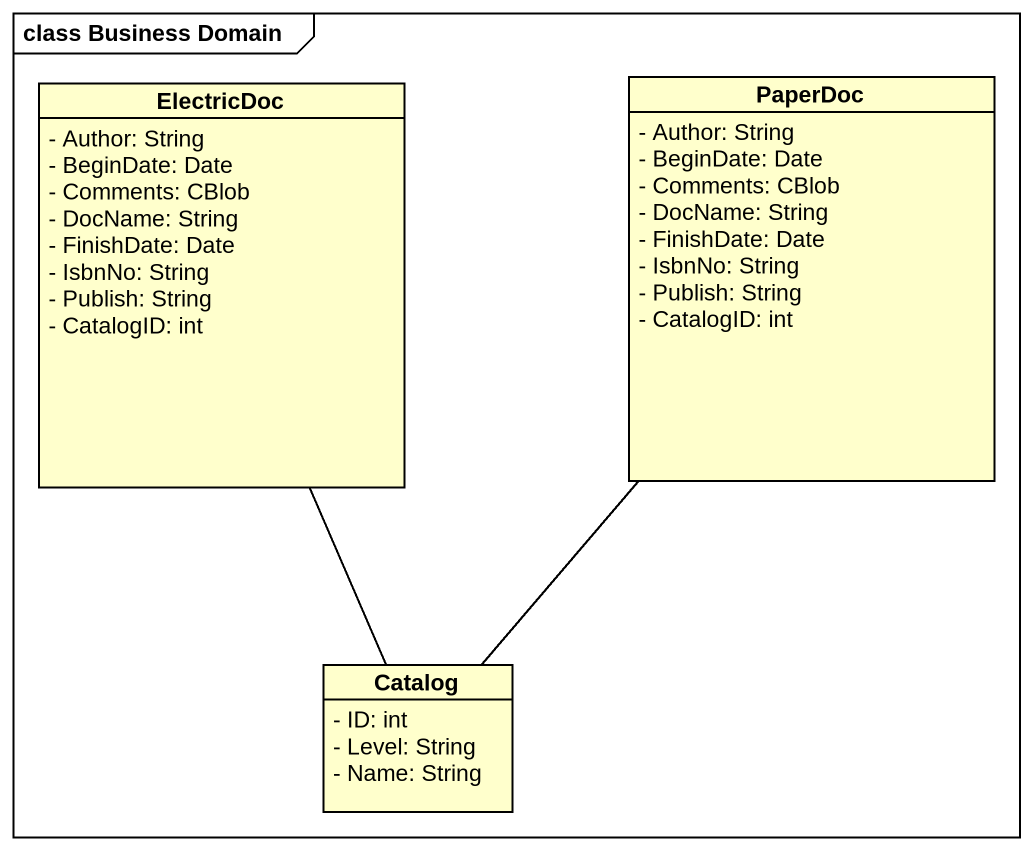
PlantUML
@startuml
mainframe class Business Domain
hide circle
hide empty members
skinparam classAttributeIconSize 0
class ElectricDoc {
  - Author: String
  - BeginDate: Date
  - Comments: CBlob
  - DocName: String
  - FinishDate: Date
  - IsbnNo: String
  - Publish: String
  - CatalogID: int
}
class PaperDoc {
  - Author: String
  - BeginDate: Date
  - Comments: CBlob
  - DocName: String
  - FinishDate: Date
  - IsbnNo: String
  - Publish: String
  - CatalogID: int
}
class Catalog {
  - ID: int
  - Level: String
  - Name: String
}
ElectricDoc -- Catalog
PaperDoc -- Catalog
@enduml
